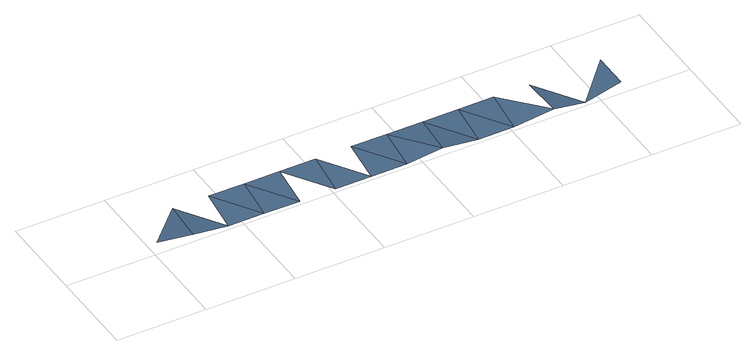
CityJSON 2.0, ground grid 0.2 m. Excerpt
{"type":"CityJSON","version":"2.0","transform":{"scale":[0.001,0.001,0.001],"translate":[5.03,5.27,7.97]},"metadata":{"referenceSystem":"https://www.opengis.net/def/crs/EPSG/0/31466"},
"CityObjects":{
"waterbody1":{"type":"WaterBody","attributes":{"description":"Lake of the Karlsruhe Institute of Technology","name":"Lake KIT","class":"1060","LandElementProperties.state":"existing","LandElementProperties.material":"water"},"geometry":[{"type":"MultiSurface","lod":"3","boundaries":[[[0,1,2]],[[3,2,1]],[[4,5,3]],[[5,4,6]],[[7,6,4]],[[6,7,8]],[[9,10,8]],[[10,9,11]],[[12,13,11]],[[13,12,14]],[[15,14,12]],[[14,15,16]],[[17,16,15]],[[16,17,18]],[[19,18,17]],[[18,19,20]],[[21,20,19]],[[22,21,23]],[[24,23,25]]],"semantics":{"surfaces":[{"type":"WaterGroundSurface"}],"values":[0,0,0,0,0,0,0,0,0,0,0,0,0,0,0,0,0,0,0]}}]}
},
"vertices":[
[10,10,29],[90,10,19],[90,90,29],[170,10,9],[250,10,9],[170,90,29],[250,90,29],[330,10,9],[330,90,29],[410,10,9],[410,90,29],[490,10,9],[570,10,9],[490,90,29],[570,90,29],[650,10,19],[650,90,29],[730,10,9],[730,90,29],[810,10,9],[810,90,29],[900,10,19],[890,90,29],[970,10,9],[1050,90,29],[1050,10,29]
]}
